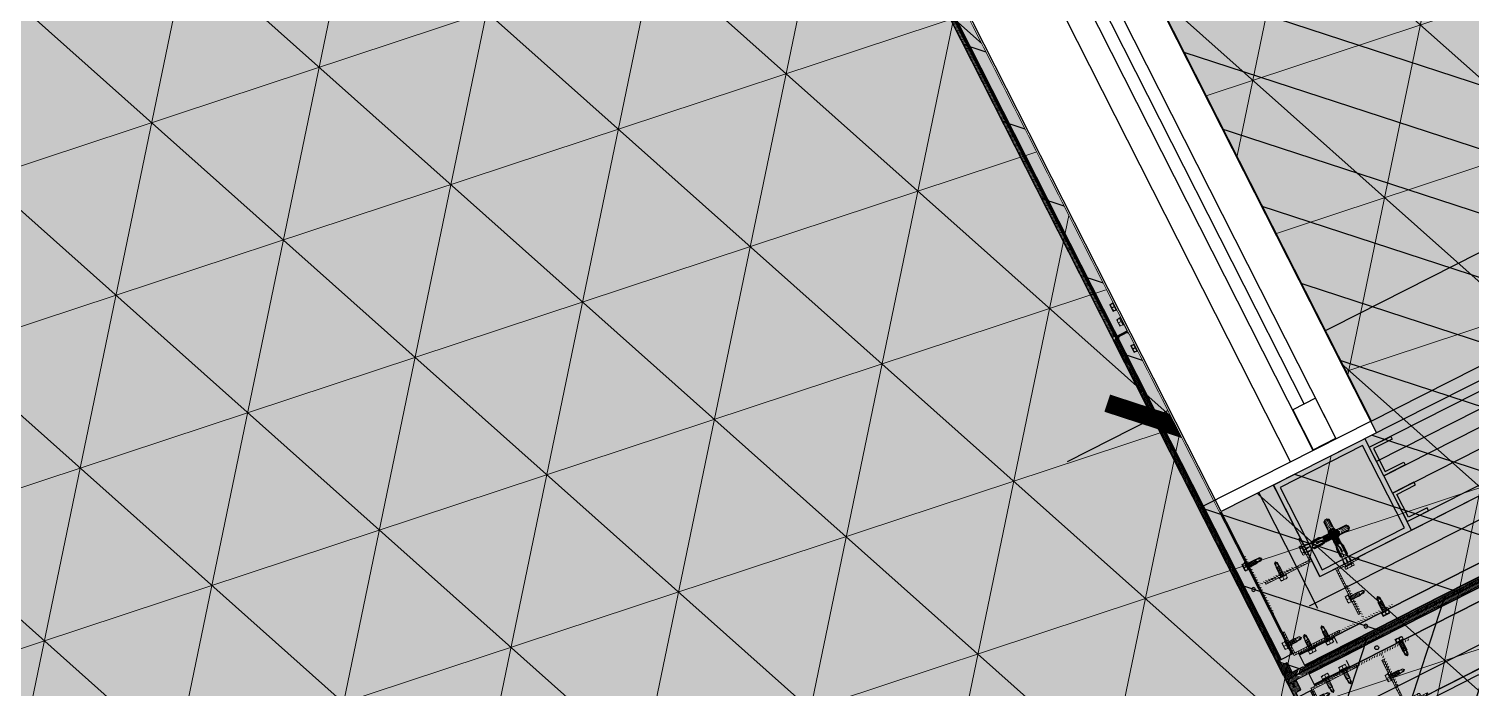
# Model space of a CAD drawing. Header units: metres. Extents: x 678805 to 1359287, y 2747329 to 5497370.
# Drawn here: x 679878.461 to 679880.708, y 2748648.149 to 2748649.177 of the extents above; entities that cross this region are included whole.
import ezdxf

# ---------------------------------------------------------------- set-up
doc = ezdxf.new("R2010")
doc.units = ezdxf.units.M
doc.linetypes.add('XREF_MON_BUILDINGS$0$Hidden', pattern=[0.004, 0.002, -0.002])
for name, color, linetype in [('00_XREF_MON_HSC_PAVEMENT', 7, 'Continuous'), ('00_XREF_TWQ_BUILDINGS', 7, 'Continuous'), ('XREF_MON_BUILDINGS$0$00-Modulos DEFINIDOS', 7, 'Continuous'), ('XREF_MON_BUILDINGS$0$00-Modulos ROOFS', 2, 'Continuous'), ('XREF_MON_BUILDINGS$0$02-KH-02-Prayer Room', 93, 'Continuous'), ('XREF_MON_BUILDINGS$0$02-L-01_Structure', 2, 'Continuous'), ('XREF_MON_BUILDINGS$0$02-L-01_Structure t2', 7, 'Continuous'), ('XREF_MON_BUILDINGS$0$02-L-01_Struture aux', 4, 'Continuous'), ('XREF_MON_BUILDINGS$0$02-L-Insulation', 252, 'Continuous'), ('XREF_MON_BUILDINGS$0$02-L-INT Panel', 5, 'Continuous'), ('XREF_MON_BUILDINGS$0$02-L-panel', 5, 'Continuous'), ('XREF_MON_BUILDINGS$0$02-L-Projection 1', 6, 'Continuous'), ('XREF_MON_BUILDINGS$0$02_L_Furniture', 7, 'Continuous'), ('XREF_MON_BUILDINGS$0$COTAUX', 7, 'Continuous')]:
    doc.layers.add(name, color=color, linetype=linetype)
doc.layers.add('XREF_MON_BUILDINGS$0$0-WIPEOUTS', color=7, linetype='Continuous', true_color=0xffffff)
doc.layers.add('XREF_MON_BUILDINGS$0$00_AUX', color=3, linetype='Continuous', plot=False)
for name, color, linetype, lineweight in [('XREF_MON_BUILDINGS$0$02-H-251', 251, 'Continuous', 0), ('XREF_MON_BUILDINGS$0$02-H-254', 254, 'Continuous', 0), ('XREF_MON_BUILDINGS$0$02-L-01_Structure L', 7, 'Continuous', 5), ('XREF_MON_BUILDINGS$0$02-L-01_Structure T', 8, 'Continuous', 5)]:
    doc.layers.add(name, color=color, linetype=linetype, lineweight=lineweight)
doc.layers.add('XREF_MON_HSC_PAVEMENT$0$03-TR-Pavement_05_Precast irregular Concrete Blocks_Open Joint', color=7, linetype='Continuous', lineweight=5, true_color=0x82ae7e)
doc.layers.add('XREF_MON_HSC_PAVEMENT$0$03-TR-Pavement_07_Precast irregular Concrete Blocks', color=7, linetype='Continuous', lineweight=5, true_color=0xb3b3b3)
doc.styles.add('XREF_MON_BUILDINGS$0$E100', font='verdana.ttf', dxfattribs={"height": 0.18})
doc.linetypes.add('XREF_MON_BUILDINGS$0$BATTING', pattern='A,0.0001,-0.1,[134,ltypeshp.shx,S=0.1,R=0,X=-0.1,Y=0],-0.2,[134,ltypeshp.shx,S=0.1,R=180,X=0.1,Y=0],-0.1', length=0.4001)
doc.dimstyles.new('XREF_MON_BUILDINGS$0$E100', dxfattribs={"dimscale": 0.03, "dimtxt": 12, "dimasz": 0.5, "dimexe": 0.1, "dimexo": 1, "dimgap": 4, "dimtad": 1, "dimzin": 0, "dimdsep": 46, "dimtxsty": 'XREF_MON_BUILDINGS$0$E100', "dimblk1": 'XREF_MON_BUILDINGS$0$LINCOT200', "dimblk2": 'XREF_MON_BUILDINGS$0$LINCOT200', "dimsah": 1, "dimcen": 0.1, "dimdle": 0.1, "dimse1": 1, "dimse2": 1, "dimclrt": 256, "dimadec": 0, "dimazin": 0, "dimtfac": 0.015385, "dimtofl": 0, "dimtmove": 0, "dimatfit": 3, "dimldrblk": 'XREF_MON_BUILDINGS$0$LINCOT200', "dimfxl": 1, "dimtolj": 1, "dimtzin": 0, "dimarcsym": 0})

# ---------------------------------------------------------------- blocks, each defined once
blk = doc.blocks.new('XREF_MON_BUILDINGS$0$LINCOT200')
for p, q in [((0, -10), (0, 10)), ((0, 0), (10, 0))]:
    blk.add_line(p, q)
at = {"const_width": 1.88}
blk.add_lwpolyline([(3.54, -3.54), (-3.54, 3.54)], dxfattribs=at)
at = {"layer": 'XREF_MON_BUILDINGS$0$COTAUX'}
blk.add_line((0, 0), (-1.25, 0), dxfattribs=at)
blk = doc.blocks.new('*D89')
at = {"layer": 'DEFPOINTS', "color": 0, "transparency": 16777216}
for p in [(119.6986, -56.8206), (124.4986, -56.8206), (124.4986, -57.2785)]:
    blk.add_point(p, dxfattribs=at)
at = {"layer": 'XREF_MON_BUILDINGS$0$00_AUX', "color": 0, "lineweight": -2, "transparency": 16777216}
blk.add_line((119.7136, -57.2785), (124.4836, -57.2785), dxfattribs=at)
at = {"layer": 'XREF_MON_BUILDINGS$0$00_AUX', "color": 0, "lineweight": -2, "transparency": 16777216, "xscale": 0.015, "yscale": 0.015, "zscale": 0.015, "rotation": 180}
blk.add_blockref('XREF_MON_BUILDINGS$0$LINCOT200', (119.6986, -57.2785), dxfattribs=at)
at = {"layer": 'XREF_MON_BUILDINGS$0$00_AUX', "color": 0, "lineweight": -2, "transparency": 16777216, "xscale": 0.015, "yscale": 0.015, "zscale": 0.015}
blk.add_blockref('XREF_MON_BUILDINGS$0$LINCOT200', (124.4986, -57.2785), dxfattribs=at)
at = {"layer": 'XREF_MON_BUILDINGS$0$00_AUX', "transparency": 16777216, "insert": (122.0986, -57.0644), "char_height": 0.18, "attachment_point": 5, "style": 'XREF_MON_BUILDINGS$0$E100'}
blk.add_mtext('\\A1;4.80', dxfattribs=at)
blk = doc.blocks.new('XREF_MON_BUILDINGS$0$PILAR STRUCTURE')
at = {"layer": 'XREF_MON_BUILDINGS$0$02-L-01_Structure', "linetype": 'Continuous'}
h = blk.add_hatch(dxfattribs=at)
h.set_pattern_fill('ANGLE', color=252)
h.set_pattern_definition([(0, (-144.6596, 18.5684), (0, 6.985), [5.08, -1.905]), (90, (-144.6596, 18.5684), (-6.985, 4e-16), [5.08, -1.905])])
h.paths.add_polyline_path([(-0.08, -0.08), (0.08, -0.08), (0.08, 0.08), (-0.08, 0.08)])
h.paths.add_polyline_path([(-0.072, -0.072), (0.072, -0.072), (0.072, 0.072), (-0.072, 0.072)], flags=16)
h = blk.add_hatch(color=252, dxfattribs=at)
h.dxf.hatch_style = 1
h.paths.add_polyline_path([(-0.072, -0.072), (0.072, -0.072), (0.072, 0.072), (-0.072, 0.072)], flags=16)
h.paths.add_polyline_path([(-0.08, -0.08), (0.08, -0.08), (0.08, 0.08), (-0.08, 0.08)])
for points in [[(-0.08, -0.08), (0.08, -0.08), (0.08, 0.08), (-0.08, 0.08)], [(-0.072, -0.072), (0.072, -0.072), (0.072, 0.072), (-0.072, 0.072)]]:
    blk.add_lwpolyline(points, close=True, dxfattribs=at)
blk = doc.blocks.new('XREF_MON_BUILDINGS$0$ULMA_Escuadra40x80_Seccion')
at = {"layer": 'XREF_MON_BUILDINGS$0$02-H-251', "ltscale": 125}
h = blk.add_hatch(dxfattribs=at)
h.set_pattern_fill('ANSI31', color=256, scale=0.001, angle=360, style=0)
h.paths.add_polyline_path([(0, 0.08), (0.003, 0.08), (0.003, 0.003), (0.04, 0.003), (0.04, 0), (0, 0)])
at = {"layer": 'XREF_MON_BUILDINGS$0$02-L-01_Structure L', "linetype": 'Continuous'}
blk.add_lwpolyline([(0, 0.08), (0.003, 0.08), (0.003, 0.003), (0.04, 0.003), (0.04, 0), (0, 0)], close=True, dxfattribs=at)
blk = doc.blocks.new('XREF_MON_BUILDINGS$0$ULMA_Anclaje fijacion a forjado y a cerramiento base')
at = {"layer": 'XREF_MON_BUILDINGS$0$02-L-01_Structure T', "linetype": 'Continuous'}
for p, q in [((-0.095, 0.0049), (-0.098, 0.0019)), ((-0.095, 0.0038), (-0.098, 0.0016)), ((-0.098, 0.0009), (-0.095, 0.0031)), ((-0.098, 0), (-0.098, 0.0019)), ((-0.098, 0), (-0.098, -0.0019)), ((-0.095, 0.0012), (-0.096, 0.0004)), ((-0.0564, 0.0049), (-0.095, 0.0049)), ((-0.095, 0.0038), (-0.095, 0.0049)), ((-0.0795, 0.0038), (-0.095, 0.0038)), ((-0.0795, 0.0031), (-0.095, 0.0031)), ((-0.095, 0.0012), (-0.095, 0.0031)), ((-0.0805, 0.0012), (-0.095, 0.0012)), ((-0.0805, 0.0008), (-0.0805, 0.0012)), ((-0.0792, 0.0037), (-0.0795, 0.0038)), ((-0.0795, 0.0031), (-0.0792, 0.0032)), ((-0.079, 0.0034), (-0.0792, 0.0037)), ((-0.0792, 0.0032), (-0.079, 0.0034)), ((-0.0724, 0.0005), (-0.0775, 0.0005)), ((-0.0724, 0.0005), (-0.0775, 0.0005)), ((-0.0428, 0.003), (-0.0768, 0.003)), ((-0.0768, 0.0005), (-0.0768, 0.003)), ((-0.076, 0.0036), (-0.076, 0.0049)), ((-0.058, 0.0036), (-0.076, 0.0036)), ((-0.0755, 0.0049), (-0.0699, 0.0064)), ((-0.0755, 0.0043), (-0.0755, 0.0049)), ((-0.0752, 0.0005), (-0.0752, 0.003)), ((-0.057, 0.0044), (-0.075, 0.0044)), ((-0.0744, 0.0005), (-0.0744, 0.003)), ((-0.0728, 0.0005), (-0.0728, 0.003)), ((-0.072, 0.0005), (-0.072, 0.003)), ((-0.0599, 0.006), (-0.0714, 0.006)), ((-0.0714, 0.006), (-0.0714, 0.0049)), ((-0.0714, 0.006), (-0.0714, 0.0049)), ((-0.0704, 0.0008), (-0.0704, 0.003)), ((-0.0704, 0.0003), (-0.0704, 0.0008)), ((-0.0606, 0.0064), (-0.0699, 0.0064)), ((-0.0699, 0.0064), (-0.0699, 0.006)), ((-0.0696, 0.003), (-0.0696, 0)), ((-0.068, 0.0019), (-0.068, 0.003)), ((-0.068, 0.0008), (-0.068, 0.0019)), ((-0.068, 0), (-0.068, 0.0008)), ((-0.068, 0), (-0.068, -0.0008)), ((-0.0672, 0.0021), (-0.0672, 0.003)), ((-0.0672, 0.0011), (-0.0672, 0.0021)), ((-0.0672, 0), (-0.0672, 0.0011)), ((-0.0672, 0), (-0.0672, -0.0011)), ((-0.0656, 0.0022), (-0.0656, 0.003)), ((-0.0656, 0.0012), (-0.0656, 0.0022)), ((-0.0656, 0), (-0.0656, 0.0012)), ((-0.0656, 0), (-0.0656, -0.0013)), ((-0.0648, 0.0022), (-0.0648, 0.003)), ((-0.0648, 0.0012), (-0.0648, 0.0022)), ((-0.0648, 0), (-0.0648, 0.0012)), ((-0.0648, 0), (-0.0648, -0.0013)), ((-0.0632, 0.0022), (-0.0632, 0.003)), ((-0.0632, 0.0012), (-0.0632, 0.0022)), ((-0.0632, 0), (-0.0632, 0.0012)), ((-0.0632, 0), (-0.0632, -0.0013)), ((-0.0586, 0.0022), (-0.0625, 0.0022)), ((-0.0586, 0.0012), (-0.0625, 0.0012)), ((-0.0624, 0.0022), (-0.0624, 0.003)), ((-0.0624, 0), (-0.0624, 0.0012)), ((-0.0624, 0), (-0.0624, -0.0013)), ((-0.0608, 0.0022), (-0.0608, 0.003)), ((-0.0608, 0), (-0.0608, 0.0012)), ((-0.0608, 0), (-0.0608, -0.0013)), ((-0.0606, 0.0064), (-0.0606, 0.006)), ((-0.0606, 0.0064), (-0.058, 0.0049)), ((-0.06, 0.0022), (-0.06, 0.003)), ((-0.06, 0), (-0.06, 0.0012)), ((-0.06, 0), (-0.06, -0.003)), ((-0.0599, 0.006), (-0.0599, 0.0049)), ((-0.0584, 0.0022), (-0.0584, 0.003)), ((-0.0584, 0), (-0.0584, 0.0012)), ((-0.0584, 0), (-0.0584, -0.003)), ((-0.058, 0.0049), (-0.058, 0.0044)), ((-0.0576, 0.0022), (-0.0576, 0.003)), ((-0.0576, -0.003), (-0.0576, 0.0012)), ((-0.057, 0.0046), (-0.057, 0.0049)), ((-0.0564, 0.003), (-0.0564, 0.0049)), ((-0.056, 0.0018), (-0.056, 0.003)), ((-0.056, 0), (-0.056, 0.0007)), ((-0.056, 0), (-0.056, -0.003)), ((-0.0548, 0.0049), (-0.0559, 0.0042)), ((-0.0552, 0.0014), (-0.0552, 0.003)), ((-0.0552, 0.0003), (-0.0552, -0.003)), ((-0.054, 0.0049), (-0.0548, 0.0049)), ((-0.0548, 0.003), (-0.0548, 0.0049)), ((-0.054, 0.003), (-0.054, 0.0049)), ((-0.0536, 0.0003), (-0.0536, 0.003)), ((-0.0524, 0.0049), (-0.0535, 0.0042)), ((-0.0528, 0), (-0.0528, 0.003)), ((-0.0528, 0), (-0.0528, -0.0003)), ((-0.0524, 0.003), (-0.0524, 0.0049)), ((-0.0516, 0.0049), (-0.0524, 0.0049)), ((-0.0516, 0.003), (-0.0516, 0.0049)), ((-0.0512, 0), (-0.0512, 0.003)), ((-0.0512, 0), (-0.0512, -0.001)), ((-0.05, 0.0049), (-0.0511, 0.0042)), ((-0.0504, 0), (-0.0504, 0.003)), ((-0.0504, 0), (-0.0504, -0.0012)), ((-0.0492, 0.0049), (-0.05, 0.0049)), ((-0.05, 0.003), (-0.05, 0.0049)), ((-0.0492, 0.003), (-0.0492, 0.0049)), ((-0.0488, 0.0022), (-0.0488, 0.003)), ((-0.0488, 0.0012), (-0.0488, 0.0026)), ((-0.0488, 0), (-0.0488, 0.0012)), ((-0.0488, 0), (-0.0488, -0.0013)), ((-0.0476, 0.0049), (-0.0487, 0.0042)), ((-0.048, 0), (-0.048, 0.003)), ((-0.048, 0), (-0.048, -0.0013)), ((-0.0476, 0.003), (-0.0476, 0.0049)), ((-0.0468, 0.0049), (-0.0476, 0.0049)), ((-0.0424, 0.0022), (-0.0475, 0.0022)), ((-0.0424, 0.0012), (-0.0475, 0.0012)), ((-0.0468, 0.003), (-0.0468, 0.0049)), ((-0.0464, 0.0022), (-0.0464, 0.003)), ((-0.0464, 0), (-0.0464, 0.0012)), ((-0.0464, 0), (-0.0464, -0.0013)), ((-0.0452, 0.0049), (-0.0463, 0.0042)), ((-0.0456, 0.0022), (-0.0456, 0.003)), ((-0.0456, 0), (-0.0456, 0.0012)), ((-0.0456, 0), (-0.0456, -0.0013)), ((-0.0444, 0.0049), (-0.0452, 0.0049)), ((-0.0452, 0.003), (-0.0452, 0.0049)), ((-0.0444, 0.003), (-0.0444, 0.0049)), ((-0.044, 0.0022), (-0.044, 0.003)), ((-0.044, 0.0022), (-0.044, 0.003)), ((-0.044, 0), (-0.044, 0.0012)), ((-0.044, 0), (-0.044, 0.0012)), ((-0.044, 0), (-0.044, -0.0013)), ((-0.044, 0), (-0.044, -0.003)), ((-0.0428, 0.0049), (-0.0439, 0.0042)), ((0, 0.0049), (-0.0428, 0.0049)), ((-0.0428, 0.003), (-0.0428, 0.0049)), ((-0.042, 0.0049), (-0.042, 0.0022)), ((-0.0185, 0.0036), (-0.042, 0.0036)), ((-0.042, 0.0012), (-0.042, 0.001)), ((-0.0405, 0.001), (-0.042, 0.001)), ((-0.0415, 0.0049), (-0.0359, 0.0064)), ((-0.0415, 0.0043), (-0.0415, 0.0049)), ((-0.0175, 0.0044), (-0.041, 0.0044)), ((-0.0312, 0.001), (-0.038, 0.001)), ((-0.0196, 0.006), (-0.0374, 0.006)), ((-0.0374, 0.006), (-0.0374, 0.0049)), ((-0.02, 0.0064), (-0.0359, 0.0064)), ((-0.0359, 0.0064), (-0.0359, 0.006)), ((-0.0356, 0.0005), (-0.0319, 0.0005)), ((-0.0319, 0.0005), (-0.0356, 0.0005)), ((-0.0282, 0.001), (-0.0308, 0.001)), ((-0.0282, 0.001), (-0.028, 0.0008)), ((-0.0282, 0.001), (-0.0282, -0.0036)), ((-0.0278, 0.001), (-0.028, 0.0008)), ((-0.028, 0.0008), (-0.028, -0.0036)), ((-0.0278, 0.001), (-0.0278, -0.0036)), ((-0.018, 0.001), (-0.0278, 0.001)), ((-0.02, 0.0064), (-0.02, 0.006)), ((-0.0185, 0.0049), (-0.02, 0.0064)), ((-0.0196, 0.0049), (-0.0196, 0.006)), ((-0.0185, 0.0049), (-0.0185, 0.0044)), ((-0.0175, 0.0049), (-0.0175, 0.0015)), ((-0.0052, 0.0064), (-0.0159, 0.0049)), ((-0.0043, 0.0009), (-0.0159, 0)), ((-0.0159, 0), (-0.0052, 0)), ((-0.0052, 0.0049), (-0.0052, 0.0064)), ((-0.0052, 0.0064), (-0.0043, 0.0049)), ((-0.0043, 0.0009), (-0.0052, 0)), ((-0.0043, -0.0009), (-0.0052, 0)), ((-0.0043, -0.0009), (-0.0043, 0.0009)), ((0.0015, 0.0064), (0, 0.0049)), ((0, 0), (0, 0.0049)), ((0, 0), (0, -0.0049)), ((0.002, 0.0064), (0.0015, 0.0064)), ((0.0015, 0), (0.0015, 0.0064)), ((0.0015, 0), (0.0015, -0.0064)), ((0.002, 0.0075), (0.0059, 0.0075)), ((0.002, -0.0075), (0.002, 0.0075)), ((0.002, 0), (0.002, 0.0064)), ((0.002, 0.0038), (0.0059, 0.0038)), ((0.002, 0), (0.002, -0.0064)), ((0.0065, 0.0065), (0.0059, 0.0075)), ((0.0065, -0.0065), (0.0065, 0.0065)), ((-0.098, -0.0009), (-0.095, -0.0031)), ((-0.095, -0.0038), (-0.098, -0.0016)), ((-0.095, -0.0049), (-0.098, -0.0019)), ((-0.095, -0.0012), (-0.096, -0.0004)), ((-0.095, -0.0012), (-0.095, -0.0031)), ((-0.0825, -0.0012), (-0.095, -0.0012)), ((-0.0795, -0.0031), (-0.095, -0.0031)), ((-0.095, -0.0038), (-0.095, -0.0049)), ((-0.0795, -0.0038), (-0.095, -0.0038)), ((-0.0564, -0.0049), (-0.095, -0.0049)), ((-0.0792, -0.0032), (-0.0795, -0.0031)), ((-0.0795, -0.0038), (-0.0792, -0.0037)), ((-0.079, -0.0034), (-0.0792, -0.0032)), ((-0.0792, -0.0037), (-0.079, -0.0034)), ((-0.0724, -0.0005), (-0.0775, -0.0005)), ((-0.0724, -0.0005), (-0.0775, -0.0005)), ((-0.0768, -0.0005), (-0.0768, -0.003)), ((-0.0428, -0.003), (-0.0768, -0.003)), ((-0.076, -0.0036), (-0.076, -0.0049)), ((-0.058, -0.0036), (-0.076, -0.0036)), ((-0.0755, -0.0043), (-0.0755, -0.0049)), ((-0.0755, -0.0049), (-0.0699, -0.0064)), ((-0.0752, -0.0005), (-0.0752, -0.003)), ((-0.057, -0.0044), (-0.075, -0.0044)), ((-0.0744, -0.0005), (-0.0744, -0.003)), ((-0.0728, -0.0005), (-0.0728, -0.003)), ((-0.072, -0.0005), (-0.072, -0.003)), ((-0.0714, -0.0049), (-0.0714, -0.006)), ((-0.0714, -0.0049), (-0.0714, -0.006)), ((-0.0599, -0.006), (-0.0714, -0.006)), ((-0.0704, -0.0008), (-0.0704, -0.003)), ((-0.0699, -0.006), (-0.0699, -0.0064)), ((-0.0606, -0.0064), (-0.0699, -0.0064)), ((-0.0696, -0.0011), (-0.0696, -0.003)), ((-0.068, -0.0019), (-0.068, -0.003)), ((-0.0672, -0.0021), (-0.0672, -0.003)), ((-0.0605, -0.0013), (-0.0656, -0.0013)), ((-0.0656, -0.0022), (-0.0656, -0.003)), ((-0.0656, -0.0022), (-0.0605, -0.0022)), ((-0.0648, -0.0022), (-0.0648, -0.003)), ((-0.0632, -0.0022), (-0.0632, -0.003)), ((-0.0624, -0.0022), (-0.0624, -0.003)), ((-0.0608, -0.0022), (-0.0608, -0.003)), ((-0.0606, -0.0064), (-0.058, -0.0049)), ((-0.0606, -0.006), (-0.0606, -0.0064)), ((-0.0599, -0.0049), (-0.0599, -0.006)), ((-0.058, -0.0044), (-0.058, -0.0049)), ((-0.057, -0.0044), (-0.057, -0.0049)), ((-0.0564, -0.003), (-0.0564, -0.0049)), ((-0.0548, -0.0049), (-0.0559, -0.0042)), ((-0.0548, -0.003), (-0.0548, -0.0049)), ((-0.054, -0.0049), (-0.0548, -0.0049)), ((-0.054, -0.003), (-0.054, -0.0049)), ((-0.0536, -0.0009), (-0.0536, -0.003)), ((-0.0524, -0.0049), (-0.0535, -0.0042)), ((-0.0528, -0.0014), (-0.0528, -0.003)), ((-0.0524, -0.003), (-0.0524, -0.0049)), ((-0.0516, -0.0049), (-0.0524, -0.0049)), ((-0.0516, -0.003), (-0.0516, -0.0049)), ((-0.0512, -0.002), (-0.0512, -0.003)), ((-0.05, -0.0049), (-0.0511, -0.0042)), ((-0.0504, -0.0022), (-0.0504, -0.003)), ((-0.05, -0.003), (-0.05, -0.0049)), ((-0.0492, -0.0049), (-0.05, -0.0049)), ((-0.0455, -0.0013), (-0.0494, -0.0013)), ((-0.0455, -0.0022), (-0.0494, -0.0022)), ((-0.0492, -0.003), (-0.0492, -0.0049)), ((-0.0488, -0.0022), (-0.0488, -0.003)), ((-0.0476, -0.0049), (-0.0487, -0.0042)), ((-0.048, -0.0022), (-0.048, -0.003)), ((-0.0476, -0.003), (-0.0476, -0.0049)), ((-0.0468, -0.0049), (-0.0476, -0.0049)), ((-0.0468, -0.003), (-0.0468, -0.0049)), ((-0.0464, -0.0022), (-0.0464, -0.003)), ((-0.0452, -0.0049), (-0.0463, -0.0042)), ((-0.0456, -0.0022), (-0.0456, -0.003)), ((-0.0452, -0.003), (-0.0452, -0.0049)), ((-0.0444, -0.0049), (-0.0452, -0.0049)), ((-0.0444, -0.003), (-0.0444, -0.0049)), ((-0.044, -0.0022), (-0.044, -0.003)), ((-0.0428, -0.0049), (-0.0439, -0.0042)), ((-0.0428, -0.003), (-0.0428, -0.0049)), ((0, -0.0049), (-0.0428, -0.0049)), ((-0.042, -0.0036), (-0.042, -0.0049)), ((-0.0185, -0.0036), (-0.042, -0.0036)), ((-0.0415, -0.0043), (-0.0415, -0.0049)), ((-0.0415, -0.0049), (-0.0359, -0.0064)), ((-0.0175, -0.0044), (-0.041, -0.0044)), ((-0.0374, -0.0049), (-0.0374, -0.006)), ((-0.0196, -0.006), (-0.0374, -0.006)), ((-0.0359, -0.006), (-0.0359, -0.0064)), ((-0.02, -0.0064), (-0.0359, -0.0064)), ((-0.0319, -0.0005), (-0.0356, -0.0005)), ((-0.0356, -0.0005), (-0.0319, -0.0005)), ((-0.0185, -0.0049), (-0.02, -0.0064)), ((-0.02, -0.006), (-0.02, -0.0064)), ((-0.0196, -0.0049), (-0.0196, -0.006)), ((-0.0185, -0.0044), (-0.0185, -0.0049)), ((-0.0175, -0.0046), (-0.0175, -0.0049)), ((-0.0043, -0.0009), (-0.0159, 0)), ((-0.0052, -0.0064), (-0.0159, -0.0049)), ((-0.0052, -0.0049), (-0.0052, -0.0064)), ((-0.0052, -0.0064), (-0.0043, -0.0049)), ((0.0015, -0.0064), (0, -0.0049)), ((0.002, -0.0064), (0.0015, -0.0064)), ((0.002, -0.0038), (0.0059, -0.0038)), ((0.002, -0.0075), (0.0059, -0.0075)), ((0.0065, -0.0065), (0.0059, -0.0075))]:
    blk.add_line(p, q, dxfattribs=at)
for centre, radius, start, end in [((-0.0957, 0), 0.0005, 130.2691, 229.7309), ((-0.0825, 0.0008), 0.002, 270, 0), ((-0.0775, 0), 0.0005, 89.9975, 270), ((-0.0775, 0), 0.0005, 90, 270.0025), ((-0.075, 0.0034), 0.001, 90, 168.463), ((-0.0724, -0.007), 0.0075, 61.0463, 90), ((-0.0695, 0.006), 0.001, 180, 0), ((-0.0671, 0.006), 0.001, 180, 0), ((-0.0647, 0.006), 0.001, 180, 0), ((-0.0623, 0.006), 0.001, 180, 0), ((-0.0625, 0.0017), 0.0005, 90, 270.0116), ((-0.0605, 0.0017), 0.0005, 270.0013, 90), ((-0.0586, -0.0053), 0.0075, 48.5904, 90), ((-0.0586, -0.0053), 0.0065, 48.5904, 90), ((-0.058, 0.0046), 0.001, 270, 0), ((-0.0561, 0.0045), 0.0003, 180, 300), ((-0.0586, 0.0052), 0.0065, 306.1289, 311.4096), ((-0.0494, -0.0053), 0.0075, 128.1223, 131.4096), ((-0.0537, 0.0045), 0.0003, 180, 300), ((-0.0494, 0.0052), 0.0065, 228.5904, 270), ((-0.0513, 0.0045), 0.0003, 180, 300), ((-0.0489, 0.0045), 0.0003, 180, 300), ((-0.0475, 0.0017), 0.0005, 90, 270.0025), ((-0.0465, 0.0045), 0.0003, 180, 300), ((-0.0455, 0.0017), 0.0005, 270, 90), ((-0.0441, 0.0045), 0.0003, 180, 300), ((-0.0424, -0.0053), 0.0075, 61.0463, 90), ((-0.0424, -0.0053), 0.0065, 61.0463, 90), ((-0.041, 0.0034), 0.001, 90, 168.463), ((-0.0356, 0.007), 0.0075, 241.0463, 270), ((-0.0356, 0.007), 0.0065, 241.0463, 269.9987), ((-0.0356, -0.007), 0.0075, 90, 111.0361), ((-0.0355, 0.006), 0.001, 180, 0), ((-0.0355, 0.006), 0.001, 180, 0), ((-0.0327, 0.006), 0.001, 180, 0), ((-0.031, 0), 0.001, 209.9997, 150), ((-0.031, 0), 0.001, 210, 150.0003), ((-0.0299, 0.006), 0.001, 180, 0), ((-0.0271, 0.006), 0.001, 180, 0), ((-0.0243, 0.006), 0.001, 180, 0), ((-0.0215, 0.006), 0.001, 180, 0), ((-0.0185, 0.0046), 0.001, 270, 0), ((-0.018, 0.0015), 0.0005, 270, 0), ((0.0032, 0.0056), 0.00332, 325.6168, 34.3832), ((-0.0059, 0), 0.0124, 342.4126, 17.5874), ((-0.075, -0.0034), 0.001, 191.537, 270), ((-0.0724, 0.007), 0.0075, 270, 291.0395), ((-0.0724, -0.007), 0.0065, 61.0463, 90), ((-0.0695, -0.006), 0.001, 0, 180), ((-0.0656, 0.0052), 0.0075, 241.0463, 270), ((-0.0656, 0.0052), 0.0065, 241.0463, 269.9987), ((-0.0671, -0.006), 0.001, 0, 180), ((-0.0647, -0.006), 0.001, 0, 180), ((-0.0623, -0.006), 0.001, 0, 180), ((-0.0625, -0.0018), 0.0005, 89.9884, 270), ((-0.0605, -0.0018), 0.0005, 270, 89.9987), ((-0.058, -0.0046), 0.001, 11.537, 90), ((-0.0561, -0.0045), 0.0003, 60, 180), ((-0.0494, 0.0052), 0.0075, 228.5904, 270), ((-0.0586, 0.0052), 0.0075, 308.1223, 311.4096), ((-0.0537, -0.0045), 0.0003, 60, 180), ((-0.0494, -0.0053), 0.0065, 126.1289, 131.4096), ((-0.0513, -0.0045), 0.0003, 60, 180), ((-0.0489, -0.0045), 0.0003, 60, 180), ((-0.0475, -0.0018), 0.0005, 89.9975, 270), ((-0.0465, -0.0045), 0.0003, 60, 180), ((-0.0455, -0.0018), 0.0005, 270, 90), ((-0.0441, -0.0045), 0.0003, 60, 180), ((-0.041, -0.0034), 0.001, 191.537, 270), ((-0.0355, -0.006), 0.001, 0, 180), ((-0.0355, -0.006), 0.001, 0, 180), ((-0.0327, -0.006), 0.001, 0, 180), ((-0.0299, -0.006), 0.001, 0, 180), ((-0.0271, -0.006), 0.001, 0, 180), ((-0.0243, -0.006), 0.001, 0, 180), ((-0.0215, -0.006), 0.001, 0, 180), ((-0.0185, -0.0046), 0.001, 0, 90), ((0.0032, -0.0056), 0.00332, 325.6168, 34.3832)]:
    blk.add_arc(centre, radius, start, end, dxfattribs=at)
blk = doc.blocks.new('XREF_MON_BUILDINGS$0$AUTORROSCANTE')
at = {"layer": 'XREF_MON_BUILDINGS$0$02-L-01_Structure t2', "color": 0}
for p, q in [((-31.2, 5.6), (-26.2, 5.6)), ((-31.2, 0), (-26.2, 0)), ((-2.4, 2.5), (-25, 2.5)), ((0, 0), (-9, 2.5)), ((0, 0), (-3.6, -1.1)), ((0, 0), (-2.4, 2.5)), ((0, 0), (-2.4, -2.5)), ((-31.2, -5.6), (-26.2, -5.6)), ((-2.4, -2.5), (-25, -2.5)), ((-3.6, -1.1), (-2.4, -2.5))]:
    blk.add_line(p, q, dxfattribs=at)
at = {"layer": 'XREF_MON_BUILDINGS$0$02-L-01_Structure t2', "color": 253}
for p, q in [((-25, 3.1), (-9, 3.1)), ((-23.5, -3.1), (-25, 2.7)), ((-21.4, -3.1), (-23.1, 3.1)), ((-19.3, -3.1), (-21, 3.1)), ((-17.3, -3.1), (-18.9, 3.1)), ((-15.2, -3.1), (-16.9, 3.1)), ((-13.1, -3.1), (-14.8, 3.1)), ((-11.1, -3.1), (-12.7, 3.1)), ((-9, -3.1), (-10.7, 3.1)), ((-9, -3.1), (-9, 3.1)), ((-25, -3.1), (-9, -3.1)), ((-3.6, -1.1), (-9, -2.5))]:
    blk.add_line(p, q, dxfattribs=at)
at = {"layer": 'XREF_MON_BUILDINGS$0$02-L-01_Structure t2', "color": 0}
for points in [[(-31.2, 5.6), (-26.2, 5.6), (-26.2, -5.6), (-31.2, -5.6)], [(-26.2, 6.5), (-25, 6.5), (-25, -6.5), (-26.2, -6.5)]]:
    blk.add_lwpolyline(points, close=True, dxfattribs=at)
for centre, start, end in [((-27, 2.4), 129.284, 214.1828), ((-27, -2.4), 145.8304, 230.7333)]:
    blk.add_arc(centre, 4.21, start, end, dxfattribs=at)
blk = doc.blocks.new('XREF_MON_BUILDINGS$0$ULMA_Montante VV')
at = {"layer": 'XREF_MON_BUILDINGS$0$02-H-251', "ltscale": 125}
h = blk.add_hatch(dxfattribs=at)
h.set_pattern_fill('ANSI31', color=256, scale=0.001, angle=450, style=0)
h.set_pattern_definition([(135, (-0.05125, -0.0025), (-0.00224506, -0.00224506), [])])
edge = h.paths.add_edge_path()
edge.add_line((-0.051, -0.0025), (0.0484, -0.0025))
edge.add_arc((0.0484, -0.0022), 0.0003, 270, 360)
edge.add_line((0.0487, -0.0022), (0.0487, -0.0003))
edge.add_arc((0.0484, -0.0003), 0.0003, 0, 90)
edge.add_line((0.0484, 0), (0, 0))
edge.add_line((0, 0), (0, 0.0572))
edge.add_arc((-0.0003, 0.0572), 0.0003, 0, 90)
edge.add_line((-0.0003, 0.0575), (-0.0022, 0.0575))
edge.add_arc((-0.0022, 0.0572), 0.0003, 90, 180)
edge.add_line((-0.0025, 0.0572), (-0.0025, 0))
edge.add_line((-0.0025, 0), (-0.051, 0))
edge.add_arc((-0.051, -0.0003), 0.0003, 90, 180)
edge.add_line((-0.0513, -0.0003), (-0.0513, -0.0022))
edge.add_arc((-0.051, -0.0022), 0.0003, 180, 270)
blk = doc.blocks.new('XREF_MON_BUILDINGS$0$ULMA_Autotaladrante')
at = {"layer": 'XREF_MON_BUILDINGS$0$02-L-01_Structure T', "color": 252}
for p, q in [((-0.025, 0), (-0.0226, 0.0025)), ((-0.025, 0), (-0.016, 0.0025)), ((-0.025, 0), (-0.0226, -0.0025)), ((-0.025, 0), (-0.0214, -0.0011)), ((-0.0226, 0.0025), (0, 0.0025)), ((0, 0.0032), (-0.016, 0.0032)), ((-0.016, -0.0031), (-0.016, 0.0032)), ((-0.016, -0.0031), (-0.0143, 0.0032)), ((-0.0139, -0.0031), (-0.0123, 0.0032)), ((-0.0119, -0.0031), (-0.0102, 0.0032)), ((-0.0098, -0.0031), (-0.0081, 0.0032)), ((-0.0077, -0.0031), (-0.0061, 0.0032)), ((-0.0057, -0.0031), (-0.004, 0.0032)), ((-0.0036, -0.0031), (-0.0019, 0.0032)), ((-0.0015, -0.0031), (0, 0.0027)), ((0.0062, 0.0056), (0.0012, 0.0056)), ((0.0062, 0), (0.0012, 0)), ((-0.0214, -0.0011), (-0.0226, -0.0025)), ((-0.0226, -0.0025), (0, -0.0025)), ((-0.0214, -0.0011), (-0.016, -0.0025)), ((0, -0.0031), (-0.016, -0.0031)), ((0.0062, -0.0056), (0.0012, -0.0056))]:
    blk.add_line(p, q, dxfattribs=at)
for points in [[(0.0012, 0.0065), (0, 0.0065), (0, -0.0065), (0.0012, -0.0065)], [(0.0062, 0.0056), (0.0012, 0.0056), (0.0012, -0.0056), (0.0062, -0.0056)]]:
    blk.add_lwpolyline(points, close=True, dxfattribs=at)
for centre, start, end in [((0.002, 0.0024), 325.8172, 50.716), ((0.002, -0.0024), 309.2667, 34.1696)]:
    blk.add_arc(centre, 0.00421, start, end, dxfattribs=at)
blk = doc.blocks.new('XREF_MON_BUILDINGS$0$modul 28 ulma')
at = {"layer": 'XREF_MON_BUILDINGS$0$02-H-251', "linetype": 'XREF_MON_BUILDINGS$0$Hidden', "ltscale": 125}
h = blk.add_hatch(dxfattribs=at)
h.set_pattern_fill('ANSI31', color=256, scale=0.001, angle=450, style=0)
h.set_pattern_definition([(135, (175.1422706, -251.473059), (-0.00224506403, -0.00224506403), [])])
edge = h.paths.add_edge_path()
edge.add_line((4.173, 4.7732), (4.175, 4.7732))
edge.add_line((4.175, 4.7732), (4.1818, 4.7734))
edge.add_line((4.1818, 4.7734), (4.1827, 4.7744))
edge.add_arc((4.1829, 4.7742), 0.0003, 407.05, 497.05, ccw=False)
edge.add_line((4.1831, 4.7744), (4.1841, 4.7735))
edge.add_line((4.1841, 4.7735), (4.1858, 4.7736))
edge.add_line((4.1858, 4.7736), (4.1867, 4.7745))
edge.add_arc((4.1869, 4.7743), 0.0003, 407.05, 497.05, ccw=False)
edge.add_line((4.1871, 4.7745), (4.1881, 4.7737))
edge.add_line((4.1881, 4.7737), (4.201, 4.7741))
edge.add_arc((4.201, 4.7761), 0.002, 272.0454, 360)
edge.add_line((4.203, 4.7761), (4.203, 4.7829))
edge.add_line((4.203, 4.7829), (4.203, 4.7922))
edge.add_line((4.203, 4.7922), (4.1978, 4.7922))
edge.add_line((4.1978, 4.7922), (4.1978, 4.7932))
edge.add_line((4.1978, 4.7932), (4.2031, 4.7932))
edge.add_arc((4.2031, 4.7935), 0.0003, 630, 690)
edge.add_line((4.2034, 4.7933), (4.2051, 4.7962))
edge.add_arc((4.2053, 4.7961), 0.0003, 330, 510, ccw=False)
edge.add_line((4.2056, 4.7959), (4.2043, 4.7936))
edge.add_arc((4.2045, 4.7935), 0.0003, 510, 630)
edge.add_line((4.2045, 4.7932), (4.2123, 4.7932))
edge.add_line((4.2123, 4.7932), (4.2123, 4.7922))
edge.add_line((4.2123, 4.7922), (4.2063, 4.7922))
edge.add_line((4.2063, 4.7922), (4.2063, 4.7904))
edge.add_arc((4.206, 4.7904), 0.00025, 180, 360, ccw=False)
edge.add_line((4.2058, 4.7904), (4.2058, 4.7922))
edge.add_line((4.2058, 4.7922), (4.2048, 4.7922))
edge.add_line((4.2048, 4.7922), (4.2048, 4.776))
edge.add_arc((4.2068, 4.776), 0.002, 540, 622.5526)
edge.add_line((4.2065, 4.774), (4.2124, 4.7732))
edge.add_line((4.2124, 4.7732), (4.2124, 4.7714))
edge.add_line((4.2124, 4.7714), (4.173, 4.7714))
edge.add_line((4.173, 4.7714), (4.173, 4.7732))
at = {"layer": 'XREF_MON_BUILDINGS$0$02-H-254', "ltscale": 125}
h = blk.add_hatch(dxfattribs=at)
h.set_pattern_fill('ANSI31', color=256, scale=0.0005, angle=90, style=0)
h.set_pattern_definition([(135, (175.014967, -252.215817), (-0.001122532015, -0.001122532015), [])])
h.paths.add_polyline_path([(3.6065, 4.8001), (4.2013, 4.8001), (4.2013, 4.7952), (3.6065, 4.7952)])
h = blk.add_hatch(dxfattribs=at)
h.set_pattern_fill('ANSI31', color=256, scale=0.0005, style=0)
h.set_pattern_definition([(45, (-252.692307, -174.8416804), (-0.001122532015, 0.001122532015), [])])
h.paths.add_polyline_path([(4.7763, 4.7861), (4.7763, 4.7952), (4.2065, 4.7952), (4.2065, 4.8001), (4.7918, 4.8001), (4.7918, 4.7935), (4.7838, 4.7935), (4.7838, 4.7919), (4.7918, 4.7919), (4.7918, 4.7861)])
h = blk.add_hatch(dxfattribs=at)
h.set_pattern_fill('ANSI31', color=256, scale=0.0005, style=0)
h.set_pattern_definition([(45, (-252.5966304, -175.0716009), (-0.001122532015, 0.001122532015), [])])
h.paths.add_polyline_path([(4.7951, 4.2064), (4.7951, 4.7749), (4.7936, 4.7749), (4.7936, 4.8001), (4.8001, 4.8001), (4.8002, 4.2064)])
at = {"layer": 'XREF_MON_BUILDINGS$0$02-L-01_Struture aux', "linetype": 'XREF_MON_BUILDINGS$0$Hidden'}
for p, q in [((4.1978, 4.7922), (4.1978, 4.7932)), ((4.1978, 4.7932), (4.2031, 4.7932)), ((4.1978, 4.7922), (4.203, 4.7922)), ((4.203, 4.7829), (4.203, 4.7922)), ((4.2051, 4.7962), (4.2034, 4.7933)), ((4.2056, 4.7959), (4.2043, 4.7936)), ((4.2045, 4.7932), (4.2123, 4.7932)), ((4.2048, 4.776), (4.2048, 4.7922)), ((4.2048, 4.7922), (4.206, 4.7922)), ((4.206, 4.7904), (4.206, 4.7922)), ((4.2065, 4.7922), (4.2123, 4.7922)), ((4.2065, 4.7904), (4.2065, 4.7922)), ((4.2123, 4.7922), (4.2123, 4.7932)), ((4.173, 4.7732), (4.175, 4.7732)), ((4.173, 4.7714), (4.173, 4.7732)), ((4.173, 4.7714), (4.2124, 4.7714)), ((4.1742, 4.7732), (4.175, 4.7732)), ((4.1818, 4.7734), (4.175, 4.7732)), ((4.1827, 4.7744), (4.1818, 4.7734)), ((4.1831, 4.7744), (4.1841, 4.7735)), ((4.1858, 4.7736), (4.1841, 4.7735)), ((4.1867, 4.7745), (4.1858, 4.7736)), ((4.1871, 4.7745), (4.1881, 4.7737)), ((4.201, 4.7741), (4.1881, 4.7737)), ((4.203, 4.7761), (4.203, 4.7829)), ((4.2065, 4.774), (4.2124, 4.7732)), ((4.2124, 4.7714), (4.2124, 4.7732))]:
    blk.add_line(p, q, dxfattribs=at)
at = {"layer": 'XREF_MON_BUILDINGS$0$02-L-01_Struture aux'}
for p, q in [((4.7679, 4.7714), (4.7679, 4.7952)), ((0.0367, 4.7733), (4.7679, 4.7733)), ((0.045, 4.7734), (4.7679, 4.7734)), ((4.7679, 4.7714), (0.045, 4.7714)), ((4.7714, 4.7634), (4.7933, 4.7634)), ((4.7733, 0.0367), (4.7733, 4.7634)), ((4.7734, 4.7634), (4.7734, 0.0367)), ((4.7744, 4.7634), (4.7744, 4.7025)), ((4.7854, 4.7025), (4.7714, 4.7025))]:
    blk.add_line(p, q, dxfattribs=at)
at = {"layer": 'XREF_MON_BUILDINGS$0$02-L-01_Struture aux', "ltscale": 0.001}
for p, q in [((4.7951, 4.2064), (4.7951, 4.7669)), ((4.7925, 4.7634), (4.7925, 4.6665)), ((4.7933, 4.7634), (4.7933, 4.6665))]:
    blk.add_line(p, q, dxfattribs=at)
at = {"layer": 'XREF_MON_BUILDINGS$0$02-L-01_Struture aux', "linetype": 'Continuous'}
for p, q in [((0.28, 4.615), (4.52, 4.615)), ((0.28, 4.585), (4.52, 4.585)), ((4.585, 4.52), (4.585, 0.28)), ((4.615, 4.52), (4.615, 0.28))]:
    blk.add_line(p, q, dxfattribs=at)
at = {"layer": 'XREF_MON_BUILDINGS$0$02-L-01_Struture aux'}
for points in [[(4.7679, 4.7932), (0.045, 4.7932)], [(0.045, 4.7925), (4.7679, 4.7925)], [(4.7679, 4.7932), (0.1303, 4.7932)], [(0.1303, 4.7924), (4.7679, 4.7924)], [(4.7924, 0.1303), (4.7924, 4.7634)], [(4.7932, 4.7634), (4.7932, 0.1303)]]:
    blk.add_lwpolyline(points, dxfattribs=at)
at = {"layer": 'XREF_MON_BUILDINGS$0$02-L-01_Struture aux', "linetype": 'Continuous'}
for points in [[(3.9025, 4.665), (3.865, 4.665), (3.865, 4.615), (3.9025, 4.615), (3.9025, 4.62), (3.87, 4.62), (3.87, 4.66), (3.9025, 4.66), (3.9025, 4.665)], [(4.4826, 4.615), (4.52, 4.615), (4.52, 4.665), (4.4826, 4.665), (4.4826, 4.66), (4.515, 4.66), (4.515, 4.62), (4.4826, 4.62), (4.4826, 4.615)], [(3.9025, 4.535), (3.865, 4.535), (3.865, 4.585), (3.9025, 4.585), (3.9025, 4.58), (3.87, 4.58), (3.87, 4.54), (3.9025, 4.54), (3.9025, 4.535)], [(4.4826, 4.535), (4.52, 4.535), (4.52, 4.585), (4.4826, 4.585), (4.4826, 4.58), (4.515, 4.58), (4.515, 4.54), (4.4826, 4.54), (4.4826, 4.535)], [(4.585, 4.4825), (4.585, 4.52), (4.535, 4.52), (4.535, 4.4825), (4.54, 4.4825), (4.54, 4.515), (4.58, 4.515), (4.58, 4.4825), (4.585, 4.4825)], [(4.585, 4.4825), (4.585, 4.52), (4.535, 4.52), (4.535, 4.4825), (4.54, 4.4825), (4.54, 4.515), (4.58, 4.515), (4.58, 4.4825), (4.585, 4.4825)], [(4.615, 4.4825), (4.615, 4.52), (4.665, 4.52), (4.665, 4.4825), (4.66, 4.4825), (4.66, 4.515), (4.62, 4.515), (4.62, 4.4825), (4.615, 4.4825)]]:
    blk.add_lwpolyline(points, dxfattribs=at)
at = {"layer": 'XREF_MON_BUILDINGS$0$02-L-01_Struture aux', "ltscale": 2}
for centre in [(4.6511, 4.7813), (4.7813, 4.651)]:
    blk.add_circle(centre, 0.003, dxfattribs=at)
at = {"layer": 'XREF_MON_BUILDINGS$0$02-L-01_Struture aux', "linetype": 'XREF_MON_BUILDINGS$0$Hidden'}
for centre, radius, start, end in [((4.2031, 4.7935), 0.0003, 270, 330), ((4.2045, 4.7935), 0.0003, 150, 270), ((4.2053, 4.7961), 0.0003, 330, 150), ((4.2062, 4.7904), 0.00025, 180, 360), ((4.1829, 4.7742), 0.0003, 47.05, 137.05), ((4.1869, 4.7743), 0.0003, 47.05, 137.05), ((4.201, 4.7761), 0.002, 272.0454, 360), ((4.2068, 4.776), 0.002, 180, 262.5526)]:
    blk.add_arc(centre, radius, start, end, dxfattribs=at)
at = {"layer": 'XREF_MON_BUILDINGS$0$02-L-Insulation', "linetype": 'XREF_MON_BUILDINGS$0$BATTING', "ltscale": 0.08}
for p, q in [((4.7228, 4.7054), (0.0867, 4.7054)), ((4.7134, 4.7147), (4.7134, 0.0866))]:
    blk.add_line(p, q, dxfattribs=at)
at = {"layer": 'XREF_MON_BUILDINGS$0$02-L-Insulation', "linetype": 'XREF_MON_BUILDINGS$0$BATTING', "ltscale": 0.04}
for p, q in [((0.285, 4.56), (4.52, 4.56)), ((4.56, 0.29), (4.56, 4.52))]:
    blk.add_line(p, q, dxfattribs=at)
at = {"layer": 'XREF_MON_BUILDINGS$0$02-L-INT Panel', "linetype": 'Continuous'}
for p, q in [((0.12, 4.68), (4.68, 4.68)), ((4.68, 4.68), (0.12, 4.68)), ((0.28, 4.68), (4.345, 4.68)), ((4.68, 4.68), (4.68, 0.12)), ((0.28, 4.665), (4.52, 4.665)), ((0.28, 4.535), (4.52, 4.535)), ((0.28, 4.52), (4.52, 4.52)), ((4.52, 4.52), (4.52, 0.28)), ((4.535, 4.52), (4.535, 0.28)), ((4.665, 4.52), (4.665, 0.28)), ((4.68, 4.52), (4.68, 0.28)), ((0.3, 4.5), (4.5, 4.5)), ((4.5, 4.5), (4.5, 0.3))]:
    blk.add_line(p, q, dxfattribs=at)
at = {"layer": 'XREF_MON_BUILDINGS$0$02-L-panel'}
for p, q in [((0.6072, 4.7952), (4.7763, 4.7952)), ((4.7934, 4.7669), (4.7934, 4.8001)), ((4.7934, 4.8001), (4.8001, 4.8001)), ((4.8001, 4.2064), (4.8001, 4.8001)), ((4.8001, 4.8001), (4.8001, 4.2064)), ((4.7951, 4.7669), (4.7934, 4.7669))]:
    blk.add_line(p, q, dxfattribs=at)
for points in [[(4.2013, 4.7952), (4.2013, 4.8001), (3.6065, 4.8001), (3.6065, 4.7952), (4.2013, 4.7952)], [(4.7763, 4.7861), (4.7918, 4.7861), (4.7918, 4.7919), (4.7838, 4.7919), (4.7838, 4.7935), (4.7918, 4.7935), (4.7918, 4.8001), (4.2065, 4.8001), (4.2065, 4.7952), (4.7763, 4.7952), (4.7763, 4.7861), (4.7763, 4.7861), (4.7763, 4.7861), (4.7918, 4.7861), (4.7918, 4.7919)]]:
    blk.add_lwpolyline(points, dxfattribs=at)
at = {"layer": 'XREF_MON_BUILDINGS$0$02-L-panel', "ltscale": 125}
blk.add_lwpolyline([(4.2065, 4.7952), (4.2065, 4.8001)], dxfattribs=at)
at = {"layer": 'XREF_MON_BUILDINGS$0$02-L-01_Structure', "linetype": 'Continuous', "xscale": -1}
blk.add_blockref('XREF_MON_BUILDINGS$0$PILAR STRUCTURE', (4.6, 4.6), dxfattribs=at)
at = {"layer": 'XREF_MON_BUILDINGS$0$02-L-01_Struture aux'}
for name, p, xscale, rotation in [('XREF_MON_BUILDINGS$0$ULMA_Montante VV', (4.1981, 4.7689), -1, 179.9999999998918), ('XREF_MON_BUILDINGS$0$ULMA_Autotaladrante', (4.1853, 4.7748), -1, 269.9952589478254), ('XREF_MON_BUILDINGS$0$ULMA_Escuadra40x80_Seccion', (4.1956, 4.6768), -1, 359.9999999998918), ('XREF_MON_BUILDINGS$0$ULMA_Escuadra40x80_Seccion', (4.6528, 4.68), -1, 359.9999999998918), ('XREF_MON_BUILDINGS$0$ULMA_Autotaladrante', (4.1926, 4.7316), -1, 359.9905178906978), ('XREF_MON_BUILDINGS$0$ULMA_Montante VV', (4.7688, 4.6473), -1, 90), ('XREF_MON_BUILDINGS$0$ULMA_Anclaje fijacion a forjado y a cerramiento base', (4.6313, 4.683), -0.8000000000001819, 269.9999999998918), ('XREF_MON_BUILDINGS$0$ULMA_Autotaladrante', (4.7314, 4.6528), -1, 269.9952589479336)]:
    blk.add_blockref(name, p, dxfattribs=dict(at, xscale=xscale, rotation=rotation))
at = {"layer": 'XREF_MON_BUILDINGS$0$02-L-01_Struture aux', "xscale": 0.001000000003841706, "yscale": 0.001000000003841706, "zscale": 0.001000000003841706, "rotation": 269.9999999998918}
for p in [(4.1597, 4.7486), (4.2316, 4.7484)]:
    blk.add_blockref('XREF_MON_BUILDINGS$0$AUTORROSCANTE', p, dxfattribs=at)
at = {"layer": 'XREF_MON_BUILDINGS$0$02-L-01_Struture aux'}
for name, p, rotation in [('XREF_MON_BUILDINGS$0$ULMA_Montante VV', (4.6473, 4.7688), 179.9999999998918), ('XREF_MON_BUILDINGS$0$ULMA_Escuadra40x80_Seccion', (4.7714, 4.7714), 180), ('XREF_MON_BUILDINGS$0$ULMA_Autotaladrante', (4.7514, 4.7734), 90.00474105206645), ('XREF_MON_BUILDINGS$0$ULMA_Autotaladrante', (4.7744, 4.7428), 0.004741052066545642), ('XREF_MON_BUILDINGS$0$ULMA_Autotaladrante', (4.6528, 4.7314), 0.004741051958270346), ('XREF_MON_BUILDINGS$0$ULMA_Autotaladrante', (4.7744, 4.7123), 0.004741052066545642), ('XREF_MON_BUILDINGS$0$ULMA_Escuadra40x80_Seccion', (4.68, 4.6528), 270)]:
    blk.add_blockref(name, p, dxfattribs=dict(at, rotation=rotation))
at = {"layer": 'XREF_MON_BUILDINGS$0$02-L-01_Struture aux', "color": 253}
for p, xscale, yscale, zscale, rotation in [((4.6139, 4.7483), -0.001000000003841706, 0.000999999996565748, 0.001, 89.99999999989186), ((4.7483, 4.6139), 0.001000000003841706, 0.001000000003841706, 0.001000000003841706, 180)]:
    blk.add_blockref('XREF_MON_BUILDINGS$0$AUTORROSCANTE', p, dxfattribs=dict(at, xscale=xscale, yscale=yscale, zscale=zscale, rotation=rotation))
at = {"layer": 'XREF_MON_BUILDINGS$0$02-L-01_Struture aux', "xscale": 0.8000000000001819}
blk.add_blockref('XREF_MON_BUILDINGS$0$ULMA_Anclaje fijacion a forjado y a cerramiento base', (4.683, 4.6313), dxfattribs=at)
blk = doc.blocks.new('XREF_MON_BUILDINGS$0$A$C2A062E35')
at = {"linetype": 'Continuous'}
blk.add_blockref('XREF_MON_BUILDINGS$0$modul 28 ulma', (1.4746, 0.7603), dxfattribs=at)
at = {"linetype": 'Continuous', "xscale": -1}
blk.add_blockref('XREF_MON_BUILDINGS$0$modul 28 ulma', (11.0748, 0.7603), dxfattribs=at)
at = {"linetype": 'Continuous'}
blk.add_wipeout([(10.7948, 5.2603), (6.5548, 5.2603), (6.5548, 5.5335), (10.7948, 5.5336)], dxfattribs=at).dxf.layer = 'XREF_MON_BUILDINGS$0$0-WIPEOUTS'
at = {"layer": 'XREF_MON_BUILDINGS$0$0-WIPEOUTS', "linetype": 'Continuous'}
blk.add_lwpolyline([(10.7948, 5.2603), (6.5548, 5.2603), (6.5548, 5.5317), (10.7948, 5.5317)], close=True, dxfattribs=at)
at = {"layer": 'XREF_MON_BUILDINGS$0$02-L-01_Structure', "linetype": 'Continuous'}
blk.add_lwpolyline([(6.5759, 5.3203), (6.6459, 5.3203), (6.6459, 5.3603), (6.5759, 5.3603)], close=True, dxfattribs=at)
at = {"layer": 'XREF_MON_BUILDINGS$0$02-L-panel', "linetype": 'Continuous'}
for p, q in [((6.5748, 5.2603), (6.5748, 5.5527)), ((6.5548, 5.2603), (6.5548, 5.5317))]:
    blk.add_line(p, q, dxfattribs=at)
at = {"layer": 'XREF_MON_BUILDINGS$0$02-L-Projection 1', "linetype": 'Continuous'}
for points in [[(10.7748, 5.3975), (6.5748, 5.4002)], [(6.5748, 5.3603), (10.7048, 5.3575)], [(6.6448, 5.3402), (8.6398, 5.3389)], [(6.5748, 5.3202), (8.7098, 5.3189)]]:
    blk.add_lwpolyline(points, dxfattribs=at)
at = {"layer": 'XREF_MON_BUILDINGS$0$02_L_Furniture', "linetype": 'Continuous'}
blk.add_lwpolyline([(6.5747, 5.2589), (10.7749, 5.2589)], dxfattribs=at)
blk = doc.blocks.new('XREF_MON_HSC_PAVEMENT')
at = {"layer": 'XREF_MON_HSC_PAVEMENT$0$03-TR-Pavement_05_Precast irregular Concrete Blocks_Open Joint'}
h = blk.add_hatch(dxfattribs=at)
h.set_pattern_fill('SWAMP', color=256, scale=0.01)
h.set_pattern_definition([(0, (0, 0), (0.127, 0.219970452362), [0.03175, -0.22225]), (90, (0.01588, 0), (-0.127, 0.219970452362), [0.015875, -0.424065904724]), (90, (0.01984, 0), (-0.127, 0.219970452362), [0.0127, -0.427240904724]), (90, (0.0119, 0), (-0.127, 0.219970452362), [0.0127, -0.427240904724]), (60, (0.02381, 0), (-0.126999999827, 0.219970452462), [0.01016, -0.24384]), (120, (0.00794, 0), (-0.253999999827, 1e-10), [0.01016, -0.24384])])
h.paths.add_polyline_path([(679859.1736, 2748650.1128), (679870.7642, 2748631.5297), (679892.2662, 2748641.7614), (679884.3377, 2748658.4232)])
at = {"layer": 'XREF_MON_HSC_PAVEMENT$0$03-TR-Pavement_07_Precast irregular Concrete Blocks', "linetype": 'Continuous'}
h = blk.add_hatch(dxfattribs=at)
h.set_pattern_fill('NET3', color=256, scale=0.075, angle=78.3)
h.set_pattern_definition([(78.3, (679859.17905, 2748650.1146), (-0.2331774, 0.0482887), []), (138.3, (679859.17905, 2748650.1146), (-0.158408, -0.1777932), []), (198.3, (679859.17905, 2748650.1146), (0.07476945, -0.22608194), [])])
h.paths.add_polyline_path([(679890.6372, 2748657.3428), (679920.7418, 2748667.2854), (679924.253, 2748656.6499), (679938.8735, 2748663.6176), (679932.6085, 2748673.7365), (679919.9872, 2748669.5697), (679919.8005, 2748670.1348), (679859.1739, 2748650.1129), (679870.7642, 2748631.5297), (679895.3043, 2748643.207)])
blk = doc.blocks.new('XREF_MON_BUILDINGS$0$modulo kiosco')
h = blk.add_hatch()
h.set_pattern_fill('ANSI31', color=256, scale=0.03, angle=-115.4479)
h.set_pattern_definition([(315, (119.69861, -56.82058), (0.0673519, 0.0673519), [])])
h.paths.add_polyline_path([(124.4986, -56.8206), (119.9986, -56.8206), (119.6986, -56.8206), (124.4986, -61.6206)])
at = {"layer": 'XREF_MON_BUILDINGS$0$0-WIPEOUTS', "true_color": 0xfcfcfc}
h = blk.add_hatch(color=7, dxfattribs=at)
h.dxf.hatch_style = 1
h.paths.add_polyline_path([(119.6986, -61.6206), (119.6986, -56.8206), (124.4986, -56.8206), (124.4986, -61.6206)])
at = {"layer": 'XREF_MON_BUILDINGS$0$00-Modulos ROOFS', "lineweight": 0}
blk.add_lwpolyline([(119.6986, -61.6206), (119.6986, -56.8206), (124.4986, -56.8206), (124.4986, -61.6206)], close=True, dxfattribs=at)
at = {"layer": 'XREF_MON_BUILDINGS$0$00-Modulos ROOFS'}
blk.add_lwpolyline([(124.4986, -57.1206), (124.4986, -56.8206), (124.1986, -56.8206), (119.9986, -56.8206), (119.6986, -56.8206), (119.6986, -57.1206), (119.6986, -61.3206), (119.6986, -61.6206), (119.9986, -61.6206), (124.1986, -61.6206), (124.4986, -61.6206), (124.4986, -61.3206)], close=True, dxfattribs=at)
at = {"layer": 'XREF_MON_BUILDINGS$0$00_AUX', "color": 253}
dim = blk.add_linear_dim(base=(124.4986, -57.2785), p1=(119.6986, -56.8206), p2=(124.4986, -56.8206), dimstyle='XREF_MON_BUILDINGS$0$E100', dxfattribs=at)
dim.commit()
dim.dimension.update_dxf_attribs({"geometry": '*D89', "text_midpoint": (122.0986, -57.0644)})
blk = doc.blocks.new('XREF_MON_BUILDINGS')
at = {"layer": 'XREF_MON_BUILDINGS$0$02-KH-02-Prayer Room', "linetype": 'Continuous'}
for p, rotation in [((680017.1543, 2748653.8293), 206.9053677565495), ((679886.0874, 2748511.4268), 116.9053677565495)]:
    blk.add_blockref('XREF_MON_BUILDINGS$0$modulo kiosco', p, dxfattribs=dict(at, rotation=rotation))
at = {"layer": 'XREF_MON_BUILDINGS$0$00-Modulos DEFINIDOS', "rotation": 116.9048921632765}
blk.add_blockref('XREF_MON_BUILDINGS$0$A$C2A062E35', (679888.2175, 2748645.0819), dxfattribs=at)

msp = doc.modelspace()

# ---------------------------------------------------------------- block references
at = {"layer": '00_XREF_MON_HSC_PAVEMENT'}
msp.add_blockref('XREF_MON_HSC_PAVEMENT', (0, 0), dxfattribs=at)

# ---------------------------------------------------------------- next in the draw order: block references
at = {"layer": '00_XREF_TWQ_BUILDINGS'}
msp.add_blockref('XREF_MON_BUILDINGS', (0, 0), dxfattribs=at)

# ---------------------------------------------------------------- next in the draw order: block references
msp.add_blockref('XREF_MON_BUILDINGS', (0, 0))

doc.saveas('drawing.dxf')
